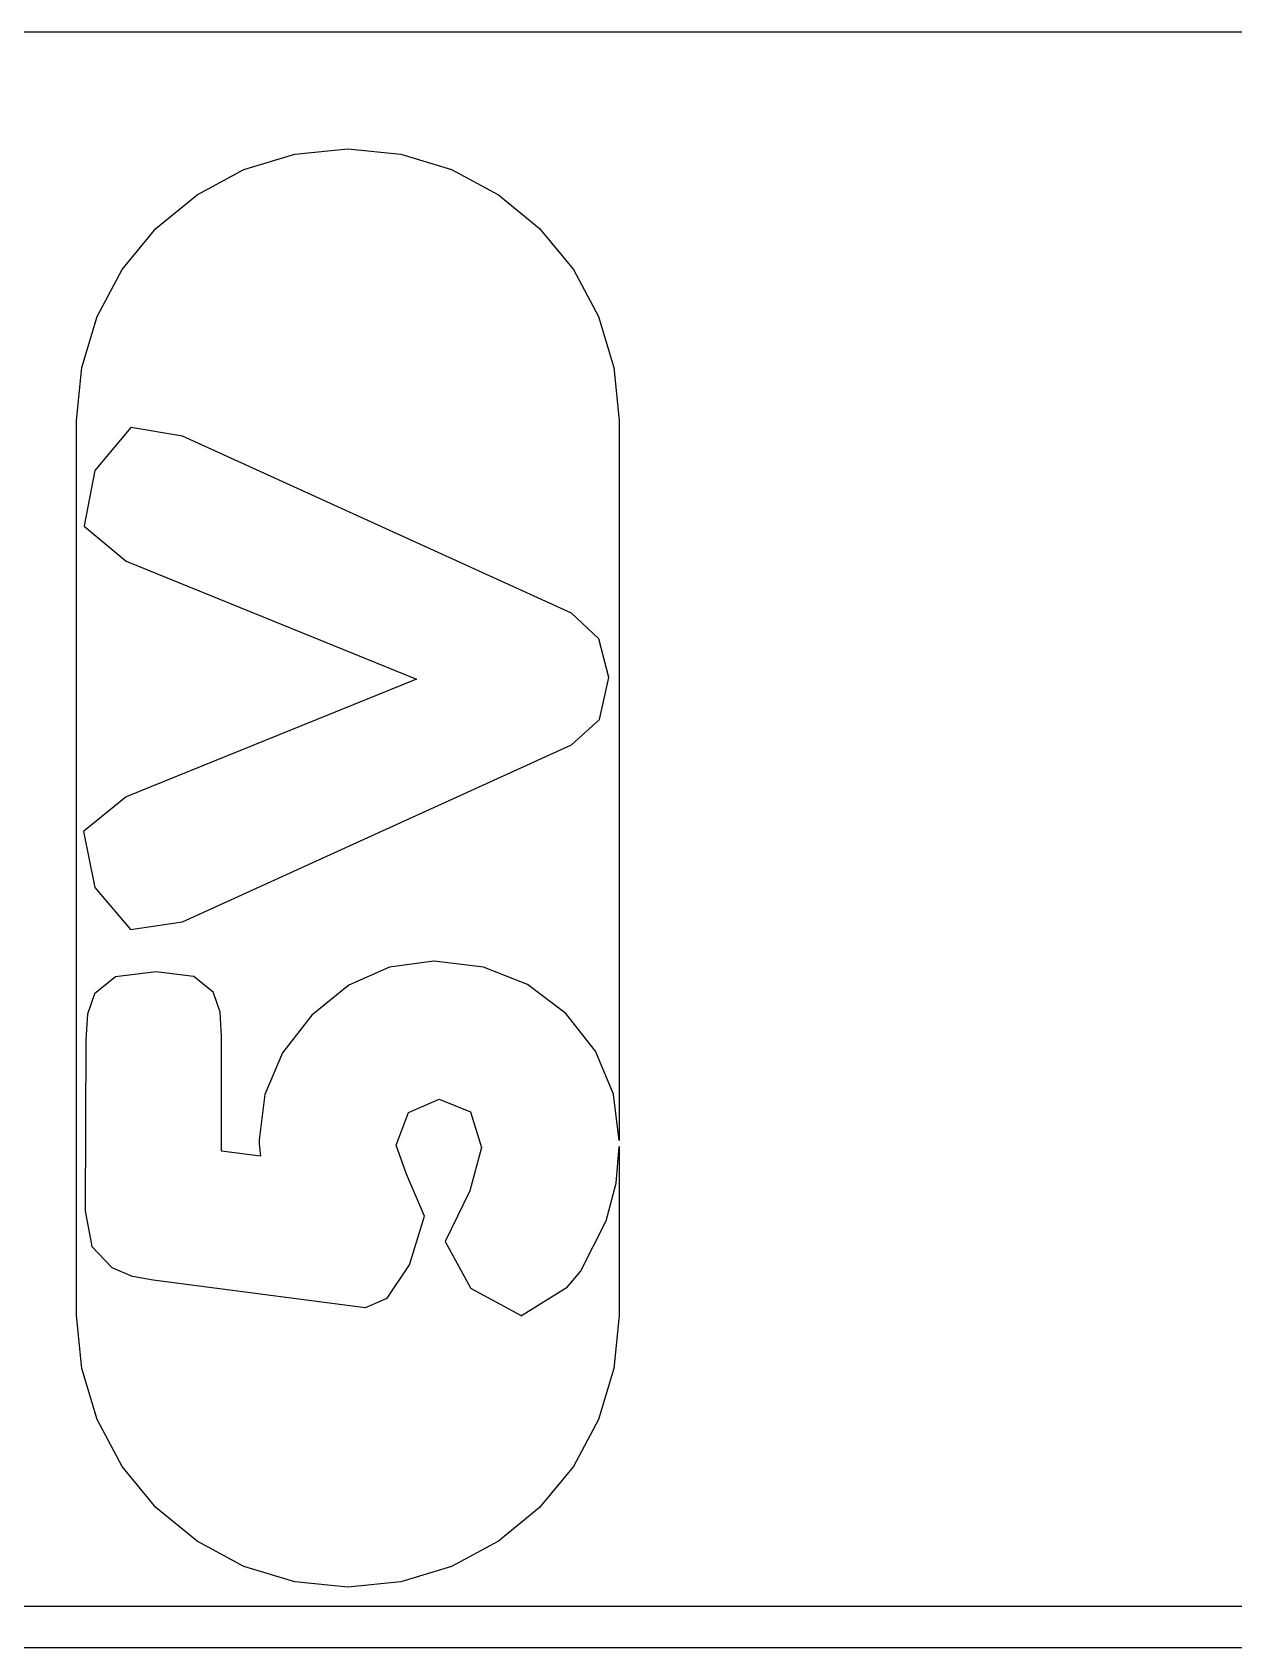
# Model space of a CAD drawing. Header units: metres. Extents: x 89 to 153, y -105 to 4.
# Drawn here: x 112.593 to 116.046, y -94.74 to -90.1 of the extents above; entities that cross this region are included whole.
import ezdxf

# ---------------------------------------------------------------- set-up
doc = ezdxf.new("R2010")
doc.units = ezdxf.units.M

msp = doc.modelspace()

# ---------------------------------------------------------------- linework, layer by layer
for points in [[(117.7251, -90.0995), (108.7813, -90.0995)], [(112.7452, -93.485), (112.7452, -93.485), (112.7452, -93.485), (112.7452, -93.485), (112.7452, -93.485), (112.7452, -93.485), (112.7452, -93.485), (112.7452, -93.485), (112.7452, -93.485), (112.7452, -93.485), (112.7452, -93.4851), (112.7452, -93.4851), (112.7452, -93.4851), (112.7645, -93.587), (112.7645, -93.587), (112.7645, -93.587), (112.7645, -93.587), (112.7645, -93.587), (112.7645, -93.587), (112.7645, -93.587), (112.7645, -93.587), (112.7645, -93.5871), (112.7645, -93.5871), (112.7645, -93.5871), (112.7646, -93.5871), (112.7646, -93.5871), (112.7646, -93.5871), (112.7646, -93.5871), (112.7646, -93.5871), (112.7646, -93.5871), (112.7646, -93.5871), (112.7646, -93.5871), (112.7646, -93.5871), (112.7646, -93.5871), (112.7646, -93.5872), (112.7646, -93.5872), (112.7646, -93.5872), (112.7646, -93.5872), (112.7646, -93.5872), (112.7646, -93.5872), (112.7646, -93.5872), (112.7646, -93.5872), (112.7646, -93.5872), (112.7646, -93.5872), (112.7646, -93.5872), (112.7646, -93.5872), (112.7646, -93.5872), (112.7646, -93.5872), (112.7646, -93.5872), (112.7646, -93.5872), (112.7647, -93.5873), (112.8215, -93.6473), (112.8215, -93.6473), (112.8215, -93.6473), (112.8215, -93.6474), (112.8215, -93.6474), (112.8216, -93.6474), (112.8216, -93.6474), (112.8216, -93.6474), (112.8216, -93.6474), (112.8216, -93.6474), (112.8216, -93.6474), (112.8216, -93.6474), (112.8216, -93.6474), (112.8216, -93.6474), (112.8216, -93.6474), (112.8216, -93.6474), (112.8216, -93.6474), (112.8216, -93.6474), (112.8216, -93.6474), (112.8216, -93.6474), (112.8217, -93.6474), (112.8217, -93.6474), (112.8217, -93.6474), (112.8217, -93.6475), (112.8217, -93.6475), (112.8217, -93.6475), (112.8807, -93.6721), (112.8807, -93.6721), (112.8807, -93.6721), (112.8807, -93.6721), (112.8807, -93.6721), (112.8807, -93.6721), (112.8808, -93.6722), (112.8808, -93.6722), (112.8808, -93.6722), (112.8808, -93.6722), (112.8808, -93.6722), (112.8808, -93.6722), (112.8808, -93.6722), (112.8808, -93.6722), (112.9409, -93.6829), (112.9409, -93.6829), (112.9409, -93.6829), (112.9409, -93.6829), (112.9409, -93.6829), (112.9409, -93.6829), (112.9409, -93.6829), (113.5504, -93.7623), (113.5504, -93.7623), (113.5504, -93.7623), (113.5504, -93.7623), (113.5504, -93.7623), (113.5504, -93.7623), (113.5504, -93.7623), (113.5504, -93.7623), (113.5504, -93.7623), (113.5504, -93.7623), (113.5504, -93.7623), (113.5505, -93.7623), (113.5505, -93.7623), (113.5505, -93.7623), (113.5505, -93.7623), (113.5505, -93.7623), (113.5505, -93.7623), (113.5505, -93.7623), (113.5505, -93.7623), (113.5505, -93.7623), (113.5505, -93.7623), (113.5506, -93.7623), (113.5506, -93.7623), (113.5506, -93.7623), (113.5506, -93.7623), (113.5506, -93.7623), (113.5506, -93.7623), (113.5506, -93.7623), (113.5506, -93.7623), (113.5506, -93.7623), (113.5506, -93.7623), (113.5506, -93.7623), (113.6129, -93.7354), (113.6129, -93.7354), (113.6129, -93.7354), (113.6129, -93.7354), (113.6129, -93.7354), (113.6129, -93.7354), (113.6129, -93.7354), (113.6129, -93.7354), (113.6129, -93.7354), (113.6129, -93.7354), (113.6129, -93.7354), (113.6129, -93.7354), (113.6129, -93.7354), (113.6129, -93.7354), (113.613, -93.7354), (113.613, -93.7354), (113.613, -93.7354), (113.613, -93.7354), (113.613, -93.7354), (113.613, -93.7354), (113.613, -93.7354), (113.613, -93.7353), (113.613, -93.7353), (113.613, -93.7353), (113.613, -93.7353), (113.613, -93.7353), (113.613, -93.7353), (113.613, -93.7353), (113.613, -93.7353), (113.613, -93.7353), (113.613, -93.7353), (113.613, -93.7353), (113.6131, -93.7353), (113.6131, -93.7353), (113.6131, -93.7353), (113.6131, -93.7353), (113.6131, -93.7353), (113.6131, -93.7353), (113.6775, -93.6398), (113.6775, -93.6398), (113.6775, -93.6398), (113.6775, -93.6397), (113.6775, -93.6397), (113.6775, -93.6397), (113.6775, -93.6397), (113.6775, -93.6397), (113.6775, -93.6397), (113.6775, -93.6397), (113.6775, -93.6397), (113.6775, -93.6397), (113.6775, -93.6397), (113.6775, -93.6397), (113.6775, -93.6397), (113.6775, -93.6397), (113.6775, -93.6397), (113.6775, -93.6396), (113.6775, -93.6396), (113.6775, -93.6396), (113.7204, -93.5001), (113.7204, -93.5001), (113.7204, -93.5001), (113.7204, -93.5001), (113.7204, -93.5001), (113.7204, -93.5001), (113.7204, -93.5001), (113.7204, -93.5001), (113.7204, -93.5001), (113.7205, -93.5001), (113.7205, -93.5001), (113.7205, -93.5001), (113.7205, -93.5), (113.7205, -93.5), (113.7205, -93.5), (113.7205, -93.5), (113.7205, -93.5), (113.7205, -93.5), (113.7205, -93.5), (113.7205, -93.5), (113.7205, -93.5), (113.7205, -93.5), (113.7205, -93.5), (113.7205, -93.5), (113.7205, -93.4999), (113.7205, -93.4999), (113.7205, -93.4999), (113.7205, -93.4999), (113.7205, -93.4999), (113.7204, -93.4999), (113.7204, -93.4999), (113.7204, -93.4999), (113.7204, -93.4999), (113.7204, -93.4999), (113.7204, -93.4999), (113.7204, -93.4999), (113.7204, -93.4999), (113.7204, -93.4999), (113.7204, -93.4998), (113.7204, -93.4998), (113.7204, -93.4998), (113.7204, -93.4998), (113.7204, -93.4998), (113.7204, -93.4998), (113.6689, -93.3796), (113.6389, -93.2961), (113.6742, -93.2021), (113.7629, -93.1636), (113.8526, -93.1999), (113.8847, -93.3026), (113.8504, -93.4269), (113.7796, -93.5727), (113.7796, -93.5728), (113.7796, -93.5728), (113.7796, -93.5728), (113.7796, -93.5728), (113.7796, -93.5728), (113.7796, -93.5728), (113.7796, -93.5728), (113.7796, -93.5728), (113.7796, -93.5728), (113.7796, -93.5728), (113.7796, -93.5728), (113.7796, -93.5728), (113.7796, -93.5728), (113.7796, -93.5728), (113.7796, -93.5729), (113.7796, -93.5729), (113.7796, -93.5729), (113.7795, -93.5729), (113.7795, -93.5729), (113.7795, -93.5729), (113.7795, -93.5729), (113.7795, -93.5729), (113.7795, -93.5729), (113.7795, -93.5729), (113.7795, -93.5729), (113.7795, -93.5729), (113.7795, -93.5729), (113.7795, -93.5729), (113.7795, -93.573), (113.7795, -93.573), (113.7795, -93.573), (113.7795, -93.573), (113.7795, -93.573), (113.7795, -93.573), (113.7795, -93.573), (113.7795, -93.573), (113.7795, -93.573), (113.7795, -93.573), (113.7795, -93.573), (113.7795, -93.573), (113.7796, -93.5731), (113.7796, -93.5731), (113.7796, -93.5731), (113.7796, -93.5731), (113.7796, -93.5731), (113.7796, -93.5731), (113.7796, -93.5731), (113.7796, -93.5731), (113.7796, -93.5731), (113.7796, -93.5731), (113.7796, -93.5731), (113.7796, -93.5731), (113.7796, -93.5731), (113.7796, -93.5732), (113.7796, -93.5732), (113.7796, -93.5732), (113.7796, -93.5732), (113.7796, -93.5732), (113.7796, -93.5732), (113.7796, -93.5732), (113.7796, -93.5732), (113.8526, -93.7062), (113.8526, -93.7063), (113.8526, -93.7063), (113.8526, -93.7063), (113.8526, -93.7063), (113.8526, -93.7063), (113.8526, -93.7063), (113.8526, -93.7063), (113.8526, -93.7063), (113.8526, -93.7063), (113.8526, -93.7063), (113.8526, -93.7063), (113.8526, -93.7063), (113.8526, -93.7063), (113.8526, -93.7063), (113.8526, -93.7063), (113.8526, -93.7063), (113.8526, -93.7064), (113.8527, -93.7064), (113.8527, -93.7064), (113.8527, -93.7064), (113.8527, -93.7064), (113.8527, -93.7064), (113.8527, -93.7064), (113.8527, -93.7064), (113.8527, -93.7064), (113.8527, -93.7064), (113.8527, -93.7064), (113.8527, -93.7064), (113.8527, -93.7064), (113.8527, -93.7064), (113.8527, -93.7064), (113.8527, -93.7064), (113.8527, -93.7064), (113.8527, -93.7064), (113.8528, -93.7064), (113.8528, -93.7064), (113.8528, -93.7064), (113.9987, -93.7858), (113.9987, -93.7859), (113.9987, -93.7859), (113.9987, -93.7859), (113.9987, -93.7859), (113.9987, -93.7859), (113.9987, -93.7859), (113.9987, -93.7859), (113.9987, -93.7859), (113.9988, -93.7859), (113.9988, -93.7859), (113.9988, -93.7859), (113.9988, -93.7859), (113.9988, -93.7859), (113.9988, -93.7859), (113.9988, -93.7859), (113.9988, -93.7859), (113.9988, -93.7859), (113.9988, -93.7859), (113.9988, -93.7859), (113.9988, -93.7859), (113.9988, -93.7859), (113.9988, -93.7859), (113.9989, -93.7859), (113.9989, -93.7859), (113.9989, -93.7859), (113.9989, -93.7859), (113.9989, -93.7859), (113.9989, -93.7859), (113.9989, -93.7859), (113.9989, -93.7859), (113.9989, -93.7859), (113.9989, -93.7859), (113.9989, -93.7859), (113.9989, -93.7859), (113.999, -93.7859), (113.999, -93.7859), (113.999, -93.7859), (113.999, -93.7859), (113.999, -93.7859), (113.999, -93.7859), (113.999, -93.7859), (113.999, -93.7859), (113.999, -93.7859), (113.999, -93.7859), (113.999, -93.7859), (113.999, -93.7859), (113.999, -93.7859), (113.9991, -93.7859), (113.9991, -93.7859), (113.9991, -93.7859), (113.9991, -93.7859), (113.9991, -93.7859), (113.9991, -93.7859), (113.9991, -93.7859), (113.9991, -93.7859), (113.9991, -93.7859), (113.9991, -93.7859), (113.9991, -93.7859), (113.9991, -93.7859), (113.9991, -93.7859), (113.9991, -93.7859), (113.9992, -93.7859), (113.9992, -93.7858), (113.9992, -93.7858), (113.9992, -93.7858), (113.9992, -93.7858), (113.9992, -93.7858), (114.1301, -93.7043), (114.1301, -93.7043), (114.1301, -93.7043), (114.1301, -93.7043), (114.1301, -93.7043), (114.1301, -93.7043), (114.1301, -93.7043), (114.1301, -93.7043), (114.1301, -93.7043), (114.1302, -93.7042), (114.1302, -93.7042), (114.1302, -93.7042), (114.1302, -93.7042), (114.1302, -93.7042), (114.1302, -93.7042), (114.1302, -93.7042), (114.1302, -93.7042), (114.1302, -93.7042), (114.1302, -93.7042), (114.1302, -93.7042), (114.1688, -93.6591), (114.1688, -93.6591), (114.1688, -93.6591), (114.1689, -93.6591), (114.1689, -93.6591), (114.1689, -93.6591), (114.1689, -93.6591), (114.1689, -93.6591), (114.1689, -93.6591), (114.1689, -93.6591), (114.1689, -93.6591), (114.1689, -93.659), (114.1689, -93.659), (114.1689, -93.659), (114.2429, -93.5131), (114.2429, -93.5131), (114.2429, -93.5131), (114.2429, -93.5131), (114.2429, -93.5131), (114.243, -93.5131), (114.243, -93.5131), (114.243, -93.5131), (114.243, -93.513), (114.243, -93.513), (114.243, -93.513), (114.243, -93.513), (114.243, -93.513), (114.243, -93.513), (114.2711, -93.4057), (114.2711, -93.4057), (114.2711, -93.4057), (114.2711, -93.4057), (114.2711, -93.4057), (114.2711, -93.4057), (114.2711, -93.4057), (114.2711, -93.4057), (114.2711, -93.4057), (114.2712, -93.4056), (114.2712, -93.4056), (114.2712, -93.4056), (114.2712, -93.4056), (114.2712, -93.4056), (114.2797, -93.2999), (114.2797, -93.7856), (114.2647, -93.9377), (114.2204, -94.084), (114.1483, -94.2188), (114.0513, -94.3369), (113.9332, -94.4339), (113.7984, -94.506), (113.6521, -94.5503), (113.5, -94.5653), (113.3479, -94.5503), (113.2016, -94.506), (113.0668, -94.4339), (112.9487, -94.3369), (112.8517, -94.2188), (112.7796, -94.084), (112.7353, -93.9377), (112.7203, -93.7856), (112.7203, -91.2144), (112.7353, -91.0623), (112.7796, -90.916), (112.8517, -90.7812), (112.9487, -90.6631), (113.0668, -90.5661), (113.2016, -90.494), (113.3479, -90.4497), (113.5, -90.4347), (113.6521, -90.4497), (113.7984, -90.494), (113.9332, -90.5661), (114.0513, -90.6631), (114.1483, -90.7812), (114.2204, -90.916), (114.2647, -91.0623), (114.2797, -91.2144), (114.2797, -93.283), (114.2635, -93.1502), (114.2635, -93.1501), (114.2635, -93.1501), (114.2635, -93.1501), (114.2635, -93.1501), (114.2635, -93.1501), (114.2635, -93.1501), (114.2635, -93.1501), (114.2635, -93.1501), (114.2635, -93.1501), (114.2635, -93.1501), (114.2635, -93.1501), (114.2635, -93.1501), (114.2635, -93.1501), (114.2635, -93.1501), (114.2635, -93.15), (114.2635, -93.15), (114.2635, -93.15), (114.2635, -93.15), (114.2635, -93.15), (114.2123, -93.0263), (114.2123, -93.0263), (114.2123, -93.0263), (114.2123, -93.0263), (114.2123, -93.0263), (114.2123, -93.0262), (114.2123, -93.0262), (114.2123, -93.0262), (114.2123, -93.0262), (114.2123, -93.0262), (114.2123, -93.0262), (114.2123, -93.0262), (114.2123, -93.0262), (114.2123, -93.0262), (114.2123, -93.0262), (114.2123, -93.0262), (114.2123, -93.0262), (114.2122, -93.0262), (114.2122, -93.0262), (114.2122, -93.0262), (114.127, -92.9181), (114.127, -92.9181), (114.127, -92.9181), (114.127, -92.9181), (114.127, -92.9181), (114.127, -92.9181), (114.127, -92.9181), (114.127, -92.9181), (114.127, -92.9181), (114.127, -92.9181), (114.127, -92.9181), (114.127, -92.9181), (114.1269, -92.9181), (114.1269, -92.9181), (114.1269, -92.9181), (114.1269, -92.9181), (114.1269, -92.9181), (114.1269, -92.9181), (114.1269, -92.9181), (114.1269, -92.9181), (114.0166, -92.8346), (114.0166, -92.8346), (114.0166, -92.8346), (114.0166, -92.8346), (114.0166, -92.8346), (114.0166, -92.8346), (114.0166, -92.8346), (114.0166, -92.8346), (114.0166, -92.8346), (114.0166, -92.8346), (114.0166, -92.8346), (114.0166, -92.8346), (114.0166, -92.8346), (114.0166, -92.8346), (114.0165, -92.8346), (114.0165, -92.8345), (114.0165, -92.8345), (114.0165, -92.8345), (114.0165, -92.8345), (114.0165, -92.8345), (113.8903, -92.7845), (113.8903, -92.7845), (113.8903, -92.7845), (113.8902, -92.7845), (113.8902, -92.7845), (113.8902, -92.7845), (113.8902, -92.7845), (113.8902, -92.7845), (113.8902, -92.7844), (113.8902, -92.7844), (113.8902, -92.7844), (113.8902, -92.7844), (113.8902, -92.7844), (113.8902, -92.7844), (113.8902, -92.7844), (113.8902, -92.7844), (113.8902, -92.7844), (113.8902, -92.7844), (113.8902, -92.7844), (113.8901, -92.7844), (113.7479, -92.7677), (113.7479, -92.7677), (113.7479, -92.7677), (113.7479, -92.7677), (113.7479, -92.7677), (113.7479, -92.7677), (113.7479, -92.7677), (113.7479, -92.7677), (113.7479, -92.7677), (113.7478, -92.7677), (113.7478, -92.7677), (113.7478, -92.7677), (113.7478, -92.7677), (113.7478, -92.7677), (113.7478, -92.7677), (113.7478, -92.7677), (113.7478, -92.7677), (113.7478, -92.7677), (113.7478, -92.7677), (113.7478, -92.7677), (113.6201, -92.7849), (113.6201, -92.7849), (113.6201, -92.7849), (113.6201, -92.7849), (113.6201, -92.7849), (113.6201, -92.7849), (113.6201, -92.7849), (113.6201, -92.7849), (113.62, -92.7849), (113.62, -92.7849), (113.62, -92.7849), (113.62, -92.7849), (113.62, -92.7849), (113.62, -92.7849), (113.62, -92.7849), (113.62, -92.7849), (113.62, -92.7849), (113.62, -92.7849), (113.62, -92.7849), (113.62, -92.785), (113.503, -92.8365), (113.503, -92.8365), (113.503, -92.8365), (113.503, -92.8365), (113.503, -92.8365), (113.503, -92.8365), (113.503, -92.8365), (113.503, -92.8365), (113.503, -92.8365), (113.503, -92.8365), (113.503, -92.8365), (113.5029, -92.8365), (113.5029, -92.8365), (113.5029, -92.8365), (113.5029, -92.8365), (113.5029, -92.8365), (113.5029, -92.8365), (113.5029, -92.8365), (113.5029, -92.8365), (113.5029, -92.8365), (113.3967, -92.9224), (113.3967, -92.9224), (113.3967, -92.9224), (113.3967, -92.9224), (113.3967, -92.9224), (113.3966, -92.9224), (113.3966, -92.9224), (113.3966, -92.9224), (113.3966, -92.9224), (113.3966, -92.9224), (113.3966, -92.9224), (113.3966, -92.9224), (113.3966, -92.9224), (113.3966, -92.9224), (113.3126, -93.0309), (113.3125, -93.0309), (113.3125, -93.0309), (113.3125, -93.0309), (113.3125, -93.0309), (113.3125, -93.031), (113.3125, -93.031), (113.3125, -93.031), (113.3125, -93.031), (113.3125, -93.031), (113.3125, -93.031), (113.3125, -93.031), (113.3125, -93.031), (113.3125, -93.031), (113.3125, -93.031), (113.3125, -93.031), (113.3125, -93.031), (113.3125, -93.031), (113.3125, -93.031), (113.3125, -93.031), (113.2621, -93.1505), (113.2621, -93.1505), (113.2621, -93.1505), (113.262, -93.1505), (113.262, -93.1505), (113.262, -93.1505), (113.262, -93.1505), (113.262, -93.1505), (113.262, -93.1505), (113.262, -93.1506), (113.262, -93.1506), (113.262, -93.1506), (113.262, -93.1506), (113.262, -93.1506), (113.262, -93.1506), (113.262, -93.1506), (113.262, -93.1506), (113.262, -93.1506), (113.262, -93.1506), (113.262, -93.1506), (113.2452, -93.2811), (113.2452, -93.2811), (113.2452, -93.2811), (113.2452, -93.2811), (113.2452, -93.2811), (113.2452, -93.2811), (113.2452, -93.2811), (113.2452, -93.2811), (113.2452, -93.2918), (113.2452, -93.2919), (113.2452, -93.2919), (113.2452, -93.2919), (113.2452, -93.2919), (113.2452, -93.2919), (113.2452, -93.2919), (113.2452, -93.2919), (113.2494, -93.3277), (113.1368, -93.3129), (113.1368, -92.9828), (113.1368, -92.9828), (113.1368, -92.9828), (113.1368, -92.9828), (113.1368, -92.9828), (113.1368, -92.9828), (113.1368, -92.9828), (113.1335, -92.9141), (113.1335, -92.9141), (113.1335, -92.9141), (113.1335, -92.9141), (113.1335, -92.9141), (113.1335, -92.9141), (113.1335, -92.9141), (113.1335, -92.9141), (113.1335, -92.9141), (113.1335, -92.9141), (113.1335, -92.9141), (113.1335, -92.9141), (113.1335, -92.914), (113.1335, -92.914), (113.1335, -92.914), (113.1335, -92.914), (113.1335, -92.914), (113.1335, -92.914), (113.1335, -92.914), (113.1335, -92.914), (113.1142, -92.8582), (113.1142, -92.8582), (113.1142, -92.8582), (113.1142, -92.8582), (113.1142, -92.8582), (113.1142, -92.8582), (113.1142, -92.8582), (113.1142, -92.8582), (113.1142, -92.8582), (113.1142, -92.8581), (113.1142, -92.8581), (113.1142, -92.8581), (113.1142, -92.8581), (113.1142, -92.8581), (113.1142, -92.8581), (113.1142, -92.8581), (113.1142, -92.8581), (113.1142, -92.8581), (113.1141, -92.8581), (113.1141, -92.8581), (113.1141, -92.8581), (113.1141, -92.8581), (113.1141, -92.8581), (113.1141, -92.8581), (113.1141, -92.858), (113.1141, -92.858), (113.1141, -92.858), (113.1141, -92.858), (113.1141, -92.858), (113.1141, -92.858), (113.1141, -92.858), (113.1141, -92.858), (113.1141, -92.858), (113.1141, -92.858), (113.1141, -92.858), (113.1141, -92.858), (113.1141, -92.858), (113.114, -92.858), (113.0572, -92.8118), (113.0572, -92.8118), (113.0572, -92.8118), (113.0572, -92.8118), (113.0572, -92.8118), (113.0572, -92.8118), (113.0571, -92.8118), (113.0571, -92.8118), (113.0571, -92.8118), (113.0571, -92.8118), (113.0571, -92.8118), (113.0571, -92.8118), (113.0571, -92.8118), (113.0571, -92.8118), (113.0571, -92.8118), (113.0571, -92.8118), (113.0571, -92.8118), (113.0571, -92.8118), (113.0571, -92.8118), (113.0571, -92.8118), (113.0571, -92.8118), (113.057, -92.8118), (113.057, -92.8118), (113.057, -92.8118), (113.057, -92.8118), (113.057, -92.8118), (113.057, -92.8118), (113.057, -92.8117), (113.057, -92.8117), (113.057, -92.8117), (113.057, -92.8117), (113.057, -92.8117), (113.057, -92.8117), (113.057, -92.8117), (113.057, -92.8117), (113.0569, -92.8117), (113.0569, -92.8117), (113.0569, -92.8117), (112.9496, -92.7978), (112.9496, -92.7978), (112.9496, -92.7978), (112.9496, -92.7978), (112.9496, -92.7978), (112.9496, -92.7978), (112.9496, -92.7978), (112.9496, -92.7978), (112.9496, -92.7978), (112.9496, -92.7978), (112.9496, -92.7978), (112.9496, -92.7978), (112.9495, -92.7978), (112.9495, -92.7978), (112.9495, -92.7978), (112.9495, -92.7978), (112.9495, -92.7978), (112.9495, -92.7978), (112.9495, -92.7978), (112.9495, -92.7978), (112.8326, -92.8128), (112.8325, -92.8128), (112.8325, -92.8128), (112.8325, -92.8128), (112.8325, -92.8128), (112.8325, -92.8128), (112.8325, -92.8128), (112.8325, -92.8128), (112.8325, -92.8128), (112.8325, -92.8128), (112.8325, -92.8128), (112.8325, -92.8128), (112.8325, -92.8128), (112.8325, -92.8128), (112.8325, -92.8128), (112.8324, -92.8128), (112.8324, -92.8128), (112.8324, -92.8128), (112.8324, -92.8128), (112.8324, -92.8128), (112.8324, -92.8128), (112.8324, -92.8129), (112.8324, -92.8129), (112.8324, -92.8129), (112.8324, -92.8129), (112.8324, -92.8129), (112.8324, -92.8129), (112.8324, -92.8129), (112.8324, -92.8129), (112.8324, -92.8129), (112.8323, -92.8129), (112.8323, -92.8129), (112.8323, -92.8129), (112.8323, -92.8129), (112.8323, -92.8129), (112.8323, -92.8129), (112.8323, -92.8129), (112.8323, -92.8129), (112.7722, -92.8612), (112.7722, -92.8612), (112.7722, -92.8612), (112.7722, -92.8612), (112.7722, -92.8612), (112.7722, -92.8612), (112.7722, -92.8612), (112.7722, -92.8612), (112.7722, -92.8612), (112.7722, -92.8612), (112.7722, -92.8612), (112.7722, -92.8613), (112.7722, -92.8613), (112.7722, -92.8613), (112.7721, -92.8613), (112.7721, -92.8613), (112.7721, -92.8613), (112.7721, -92.8613), (112.7721, -92.8613), (112.7721, -92.8613), (112.7721, -92.8613), (112.7721, -92.8613), (112.7721, -92.8613), (112.7721, -92.8613), (112.7721, -92.8613), (112.7721, -92.8613), (112.7721, -92.8613), (112.7721, -92.8614), (112.7721, -92.8614), (112.7721, -92.8614), (112.7721, -92.8614), (112.7721, -92.8614), (112.7721, -92.8614), (112.7721, -92.8614), (112.7721, -92.8614), (112.7721, -92.8614), (112.7721, -92.8614), (112.7721, -92.8614), (112.7517, -92.9194), (112.7517, -92.9194), (112.7517, -92.9194), (112.7517, -92.9194), (112.7517, -92.9194), (112.7517, -92.9194), (112.7517, -92.9194), (112.7517, -92.9194), (112.7517, -92.9194), (112.7517, -92.9194), (112.7517, -92.9194), (112.7517, -92.9194), (112.7517, -92.9195), (112.7517, -92.9195), (112.7516, -92.9195), (112.7516, -92.9195), (112.7516, -92.9195), (112.7516, -92.9195), (112.7516, -92.9195), (112.7516, -92.9195), (112.7474, -92.9935), (112.7474, -92.9935), (112.7474, -92.9935), (112.7474, -92.9935), (112.7474, -92.9935), (112.7474, -92.9936), (112.7474, -92.9936), (112.7474, -92.9936), (112.7452, -93.485), (112.7452, -93.485)], [(112.7411, -92.3945), (112.7411, -92.3945), (112.7411, -92.3945), (112.7411, -92.3945), (112.7411, -92.3945), (112.7411, -92.3945), (112.7411, -92.3945), (112.7411, -92.3945), (112.741, -92.3945), (112.741, -92.3945), (112.741, -92.3945), (112.741, -92.3945), (112.741, -92.3945), (112.741, -92.3945), (112.741, -92.3945), (112.741, -92.3945), (112.741, -92.3946), (112.741, -92.3946), (112.741, -92.3946), (112.741, -92.3946), (112.741, -92.3946), (112.741, -92.3946), (112.741, -92.3946), (112.741, -92.3946), (112.741, -92.3946), (112.741, -92.3946), (112.741, -92.3946), (112.741, -92.3946), (112.741, -92.3946), (112.741, -92.3947), (112.741, -92.3947), (112.741, -92.3947), (112.7409, -92.3947), (112.7409, -92.3947), (112.7409, -92.3947), (112.7409, -92.3947), (112.7409, -92.3947), (112.7409, -92.3947), (112.7409, -92.3947), (112.7409, -92.3947), (112.7409, -92.3947), (112.7409, -92.3948), (112.7409, -92.3948), (112.7409, -92.3948), (112.7409, -92.3948), (112.7409, -92.3948), (112.7409, -92.3948), (112.7409, -92.3948), (112.7409, -92.3948), (112.7409, -92.3948), (112.7409, -92.3948), (112.7409, -92.3948), (112.7409, -92.3948), (112.7409, -92.3948), (112.7409, -92.3948), (112.7409, -92.3949), (112.7409, -92.3949), (112.7409, -92.3949), (112.7409, -92.3949), (112.7409, -92.3949), (112.7409, -92.3949), (112.7409, -92.3949), (112.7409, -92.3949), (112.7409, -92.3949), (112.7409, -92.3949), (112.7409, -92.3949), (112.7409, -92.3949), (112.7731, -92.5559), (112.7731, -92.5559), (112.7731, -92.5559), (112.7731, -92.5559), (112.7731, -92.5559), (112.7731, -92.5559), (112.7731, -92.5559), (112.7731, -92.5559), (112.7731, -92.556), (112.7731, -92.556), (112.7731, -92.556), (112.7731, -92.556), (112.7731, -92.556), (112.7731, -92.556), (112.7731, -92.556), (112.7732, -92.556), (112.7732, -92.556), (112.7732, -92.556), (112.7732, -92.556), (112.7732, -92.556), (112.7732, -92.556), (112.7732, -92.5561), (112.7732, -92.5561), (112.7732, -92.5561), (112.7732, -92.5561), (112.7732, -92.5561), (112.7732, -92.5561), (112.7732, -92.5561), (112.7732, -92.5561), (112.7732, -92.5561), (112.7732, -92.5561), (112.7732, -92.5561), (112.8752, -92.6763), (112.8752, -92.6763), (112.8752, -92.6763), (112.8752, -92.6763), (112.8752, -92.6763), (112.8752, -92.6763), (112.8752, -92.6763), (112.8752, -92.6763), (112.8752, -92.6763), (112.8752, -92.6763), (112.8752, -92.6763), (112.8752, -92.6764), (112.8752, -92.6764), (112.8752, -92.6764), (112.8752, -92.6764), (112.8752, -92.6764), (112.8752, -92.6764), (112.8753, -92.6764), (112.8753, -92.6764), (112.8753, -92.6764), (112.8753, -92.6764), (112.8753, -92.6764), (112.8753, -92.6764), (112.8753, -92.6764), (112.8753, -92.6764), (112.8753, -92.6764), (112.8753, -92.6764), (112.8753, -92.6764), (112.8753, -92.6764), (112.8753, -92.6764), (112.8754, -92.6764), (112.8754, -92.6764), (112.8754, -92.6764), (112.8754, -92.6764), (112.8754, -92.6764), (112.8754, -92.6764), (112.8754, -92.6764), (112.8754, -92.6764), (112.8754, -92.6765), (112.8754, -92.6765), (112.8754, -92.6765), (112.8754, -92.6765), (112.8755, -92.6765), (112.8755, -92.6765), (112.8755, -92.6765), (112.8755, -92.6765), (112.8755, -92.6765), (112.8755, -92.6765), (112.8755, -92.6765), (112.8755, -92.6765), (112.8755, -92.6765), (112.8755, -92.6765), (112.8755, -92.6765), (112.8755, -92.6765), (112.8756, -92.6765), (112.8756, -92.6765), (112.8756, -92.6765), (112.8756, -92.6765), (112.8756, -92.6765), (112.8756, -92.6765), (112.8756, -92.6765), (112.8756, -92.6765), (113.0247, -92.655), (113.0248, -92.655), (113.0248, -92.655), (113.0248, -92.655), (113.0248, -92.655), (113.0248, -92.655), (113.0248, -92.655), (113.0248, -92.655), (113.0248, -92.655), (113.0248, -92.655), (113.0248, -92.655), (113.0248, -92.655), (113.0248, -92.655), (113.0248, -92.655), (113.0249, -92.655), (113.0249, -92.655), (113.0249, -92.655), (113.0249, -92.655), (113.0249, -92.655), (113.0249, -92.655), (114.1429, -92.1464), (114.1429, -92.1464), (114.1429, -92.1464), (114.1429, -92.1464), (114.1429, -92.1464), (114.1429, -92.1464), (114.143, -92.1464), (114.143, -92.1464), (114.143, -92.1463), (114.143, -92.1463), (114.143, -92.1463), (114.143, -92.1463), (114.143, -92.1463), (114.143, -92.1463), (114.143, -92.1463), (114.143, -92.1463), (114.143, -92.1463), (114.143, -92.1463), (114.143, -92.1463), (114.143, -92.1463), (114.2235, -92.0733), (114.2235, -92.0733), (114.2235, -92.0733), (114.2235, -92.0733), (114.2235, -92.0733), (114.2235, -92.0733), (114.2235, -92.0733), (114.2235, -92.0733), (114.2236, -92.0733), (114.2236, -92.0733), (114.2236, -92.0733), (114.2236, -92.0733), (114.2236, -92.0733), (114.2236, -92.0733), (114.2236, -92.0732), (114.2236, -92.0732), (114.2236, -92.0732), (114.2236, -92.0732), (114.2236, -92.0732), (114.2236, -92.0732), (114.2236, -92.0732), (114.2236, -92.0732), (114.2236, -92.0732), (114.2236, -92.0732), (114.2236, -92.0732), (114.2236, -92.0732), (114.2236, -92.0732), (114.2236, -92.0731), (114.2236, -92.0731), (114.2236, -92.0731), (114.2237, -92.0731), (114.2237, -92.0731), (114.2237, -92.0731), (114.2237, -92.0731), (114.2237, -92.0731), (114.2237, -92.0731), (114.2237, -92.0731), (114.2237, -92.0731), (114.2505, -91.9529), (114.2505, -91.9529), (114.2505, -91.9529), (114.2505, -91.9529), (114.2505, -91.9529), (114.2505, -91.9529), (114.2505, -91.9529), (114.2505, -91.9529), (114.2505, -91.9528), (114.2505, -91.9528), (114.2505, -91.9528), (114.2505, -91.9528), (114.2505, -91.9528), (114.2505, -91.9528), (114.2505, -91.9528), (114.2505, -91.9528), (114.2505, -91.9528), (114.2505, -91.9528), (114.2505, -91.9528), (114.2505, -91.9528), (114.2505, -91.9527), (114.2505, -91.9527), (114.2505, -91.9527), (114.2505, -91.9527), (114.2505, -91.9527), (114.2505, -91.9527), (114.2505, -91.9527), (114.2505, -91.9527), (114.2505, -91.9527), (114.2505, -91.9527), (114.2505, -91.9527), (114.2505, -91.9527), (114.2215, -91.8421), (114.2215, -91.8421), (114.2215, -91.8421), (114.2215, -91.8421), (114.2215, -91.8421), (114.2215, -91.8421), (114.2215, -91.8421), (114.2215, -91.8421), (114.2215, -91.8421), (114.2215, -91.8421), (114.2215, -91.8421), (114.2215, -91.8421), (114.2215, -91.8421), (114.2215, -91.8421), (114.2215, -91.8421), (114.2215, -91.842), (114.2215, -91.842), (114.2215, -91.842), (114.2215, -91.842), (114.2215, -91.842), (114.2215, -91.842), (114.2214, -91.842), (114.2214, -91.842), (114.2214, -91.842), (114.2214, -91.842), (114.2214, -91.842), (114.2214, -91.842), (114.2214, -91.842), (114.2214, -91.842), (114.2214, -91.842), (114.2214, -91.8419), (114.2214, -91.8419), (114.2214, -91.8419), (114.2214, -91.8419), (114.2214, -91.8419), (114.2214, -91.8419), (114.2214, -91.8419), (114.2214, -91.8419), (114.143, -91.7679), (114.143, -91.7679), (114.143, -91.7679), (114.143, -91.7679), (114.143, -91.7679), (114.143, -91.7678), (114.143, -91.7678), (114.143, -91.7678), (114.143, -91.7678), (114.143, -91.7678), (114.143, -91.7678), (114.143, -91.7678), (114.143, -91.7678), (114.143, -91.7678), (114.1429, -91.7678), (114.1429, -91.7678), (114.1429, -91.7678), (114.1429, -91.7678), (114.1429, -91.7678), (114.1429, -91.7678), (113.0249, -91.2592), (113.0249, -91.2592), (113.0249, -91.2592), (113.0249, -91.2592), (113.0249, -91.2592), (113.0249, -91.2592), (113.0248, -91.2592), (113.0248, -91.2592), (113.0248, -91.2592), (113.0248, -91.2592), (113.0248, -91.2592), (113.0248, -91.2592), (113.0248, -91.2592), (113.0248, -91.2592), (113.0248, -91.2592), (113.0248, -91.2592), (113.0248, -91.2592), (113.0248, -91.2592), (113.0248, -91.2592), (113.0248, -91.2592), (112.8767, -91.2345), (112.8767, -91.2345), (112.8767, -91.2345), (112.8767, -91.2345), (112.8767, -91.2345), (112.8767, -91.2345), (112.8766, -91.2345), (112.8766, -91.2345), (112.8766, -91.2345), (112.8766, -91.2345), (112.8766, -91.2345), (112.8766, -91.2345), (112.8766, -91.2345), (112.8766, -91.2345), (112.8766, -91.2345), (112.8766, -91.2345), (112.8766, -91.2345), (112.8766, -91.2345), (112.8765, -91.2345), (112.8765, -91.2345), (112.8765, -91.2345), (112.8765, -91.2345), (112.8765, -91.2345), (112.8765, -91.2345), (112.8765, -91.2345), (112.8765, -91.2345), (112.8765, -91.2345), (112.8765, -91.2345), (112.8765, -91.2345), (112.8765, -91.2345), (112.8765, -91.2345), (112.8765, -91.2345), (112.8764, -91.2345), (112.8764, -91.2345), (112.8764, -91.2345), (112.8764, -91.2345), (112.8764, -91.2345), (112.8764, -91.2345), (112.8764, -91.2345), (112.8764, -91.2345), (112.8764, -91.2345), (112.8764, -91.2345), (112.8764, -91.2345), (112.8764, -91.2345), (112.8764, -91.2345), (112.8764, -91.2346), (112.8764, -91.2346), (112.8763, -91.2346), (112.8763, -91.2346), (112.8763, -91.2346), (112.8763, -91.2346), (112.8763, -91.2346), (112.8763, -91.2346), (112.8763, -91.2346), (112.8763, -91.2346), (112.8763, -91.2346), (112.8763, -91.2346), (112.8763, -91.2346), (112.8763, -91.2346), (112.8763, -91.2346), (112.8763, -91.2346), (112.8763, -91.2346), (112.8762, -91.2346), (112.8762, -91.2346), (112.8762, -91.2346), (112.8762, -91.2346), (112.8762, -91.2346), (112.8762, -91.2347), (112.7732, -91.358), (112.7732, -91.3581), (112.7732, -91.3581), (112.7732, -91.3581), (112.7732, -91.3581), (112.7732, -91.3581), (112.7732, -91.3581), (112.7732, -91.3581), (112.7732, -91.3581), (112.7732, -91.3581), (112.7732, -91.3581), (112.7732, -91.3581), (112.7732, -91.3581), (112.7732, -91.3581), (112.7732, -91.3581), (112.7732, -91.3582), (112.7732, -91.3582), (112.7731, -91.3582), (112.7731, -91.3582), (112.7731, -91.3582), (112.7731, -91.3582), (112.7731, -91.3582), (112.7731, -91.3582), (112.7731, -91.3582), (112.7731, -91.3582), (112.7731, -91.3582), (112.7731, -91.3582), (112.7731, -91.3582), (112.7731, -91.3582), (112.7731, -91.3583), (112.7731, -91.3583), (112.7731, -91.3583), (112.742, -91.5171), (112.742, -91.5171), (112.742, -91.5171), (112.742, -91.5171), (112.742, -91.5171), (112.742, -91.5171), (112.742, -91.5171), (112.742, -91.5171), (112.742, -91.5171), (112.742, -91.5171), (112.742, -91.5171), (112.742, -91.5172), (112.742, -91.5172), (112.742, -91.5172), (112.742, -91.5172), (112.742, -91.5172), (112.742, -91.5172), (112.742, -91.5172), (112.742, -91.5172), (112.742, -91.5172), (112.742, -91.5172), (112.742, -91.5172), (112.742, -91.5172), (112.742, -91.5173), (112.742, -91.5173), (112.742, -91.5173), (112.742, -91.5173), (112.742, -91.5173), (112.742, -91.5173), (112.742, -91.5173), (112.742, -91.5173), (112.742, -91.5173), (112.742, -91.5173), (112.742, -91.5173), (112.742, -91.5173), (112.742, -91.5173), (112.742, -91.5174), (112.742, -91.5174), (112.742, -91.5174), (112.742, -91.5174), (112.742, -91.5174), (112.742, -91.5174), (112.742, -91.5174), (112.742, -91.5174), (112.7421, -91.5174), (112.7421, -91.5174), (112.7421, -91.5174), (112.7421, -91.5174), (112.7421, -91.5174), (112.7421, -91.5174), (112.7421, -91.5175), (112.7421, -91.5175), (112.7421, -91.5175), (112.7421, -91.5175), (112.7421, -91.5175), (112.7421, -91.5175), (112.7421, -91.5175), (112.7421, -91.5175), (112.7421, -91.5175), (112.7421, -91.5175), (112.7421, -91.5175), (112.7421, -91.5175), (112.7421, -91.5175), (112.7422, -91.5175), (112.7422, -91.5175), (112.7422, -91.5175), (112.7422, -91.5175), (112.7422, -91.5176), (112.8634, -91.6184), (112.8634, -91.6184), (112.8634, -91.6184), (112.8634, -91.6184), (112.8634, -91.6184), (112.8634, -91.6184), (112.8635, -91.6184), (112.8635, -91.6184), (112.8635, -91.6184), (112.8635, -91.6185), (112.8635, -91.6185), (112.8635, -91.6185), (112.8635, -91.6185), (112.8635, -91.6185), (112.8635, -91.6185), (112.8635, -91.6185), (112.8635, -91.6185), (112.8635, -91.6185), (112.8635, -91.6185), (112.8635, -91.6185), (113.6972, -91.9571), (112.8635, -92.2957), (112.8635, -92.2957), (112.8635, -92.2957), (112.8635, -92.2957), (112.8635, -92.2957), (112.8635, -92.2957), (112.8635, -92.2957), (112.8635, -92.2957), (112.8635, -92.2957), (112.8635, -92.2957), (112.8635, -92.2957), (112.8635, -92.2957), (112.8635, -92.2957), (112.8635, -92.2957), (112.8634, -92.2957), (112.8634, -92.2957), (112.8634, -92.2957), (112.8634, -92.2957), (112.8634, -92.2957), (112.8634, -92.2957), (112.7411, -92.3945), (112.7411, -92.3945)], [(95.405, -94.6205), (117.8957, -94.6205)], [(118.0147, -94.7395), (95.465, -94.7395)]]:
    msp.add_lwpolyline(points)

doc.saveas('drawing.dxf')
